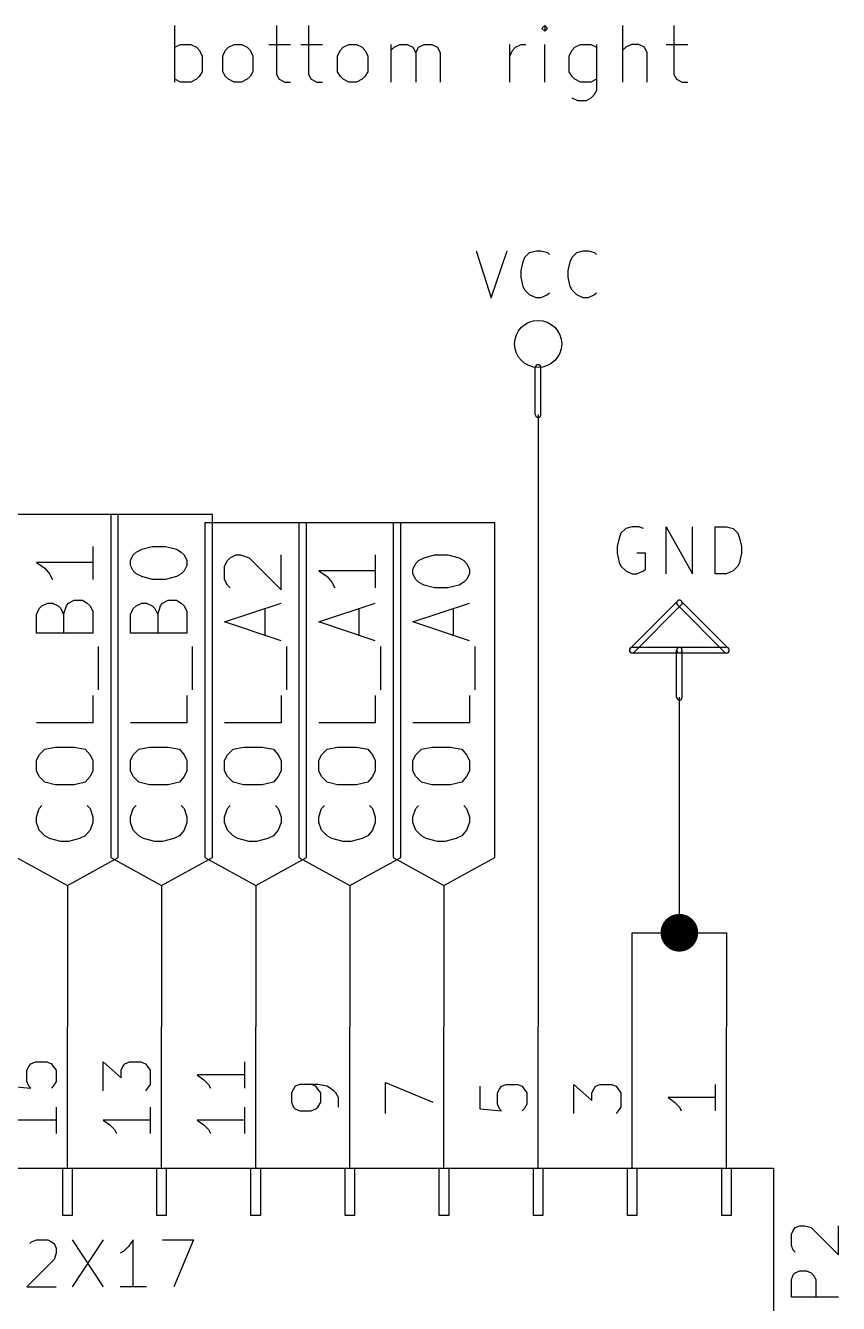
# Model space of a CAD drawing. Extents: x 10 to 287, y -200 to -10.
# Drawn here: x 124.6 to 146.53, y -149.69 to -115.24 of the extents above; entities that cross this region are included whole.
import ezdxf

# ---------------------------------------------------------------- set-up
doc = ezdxf.new("R2010")
doc.units = 0
doc.header["$MEASUREMENT"] = 0

msp = doc.modelspace()

# ---------------------------------------------------------------- linework, layer by layer
at = {"layer": 'Blue 3'}
for p, q in [((128.626, -116.764), (128.626, -115.24)), ((131.369, -115.24), (131.369, -116.561)), ((132.232, -115.24), (132.232, -116.561)), ((138.608, -115.24), (138.532, -115.316)), ((138.532, -115.316), (138.608, -115.392)), ((138.684, -115.316), (138.608, -115.24)), ((138.608, -115.24), (138.608, -115.392)), ((138.608, -115.392), (138.684, -115.316)), ((140.716, -116.764), (140.716, -115.24)), ((142.088, -115.24), (142.088, -116.561)), ((128.626, -115.824), (128.778, -115.748)), ((128.778, -115.748), (129.057, -115.748)), ((129.057, -115.748), (129.21, -115.824)), ((130.073, -115.824), (130.226, -115.748)), ((130.226, -115.748), (130.429, -115.748)), ((130.429, -115.748), (130.581, -115.824)), ((131.166, -115.748), (131.75, -115.748)), ((132.029, -115.748), (132.613, -115.748)), ((133.172, -115.824), (133.325, -115.748)), ((133.325, -115.748), (133.528, -115.748)), ((133.528, -115.748), (133.68, -115.824)), ((134.468, -116.764), (134.468, -115.748)), ((134.544, -115.824), (134.696, -115.748)), ((134.696, -115.748), (134.899, -115.748)), ((134.899, -115.748), (135.052, -115.824)), ((135.204, -115.824), (135.357, -115.748)), ((135.357, -115.748), (135.56, -115.748)), ((135.56, -115.748), (135.712, -115.824)), ((137.668, -116.764), (137.668, -115.748)), ((137.82, -115.824), (137.973, -115.748)), ((137.973, -115.748), (138.1, -115.748)), ((138.608, -116.764), (138.608, -115.748)), ((139.421, -115.824), (139.573, -115.748)), ((139.573, -115.748), (139.852, -115.748)), ((139.852, -115.748), (140.005, -115.824)), ((140.005, -115.748), (140.005, -116.992)), ((140.945, -115.748), (140.792, -115.824)), ((141.148, -115.748), (140.945, -115.748)), ((141.3, -115.824), (141.148, -115.748)), ((141.884, -115.748), (142.469, -115.748)), ((129.21, -115.824), (129.286, -115.9)), ((129.286, -115.9), (129.362, -116.053)), ((129.362, -116.053), (129.362, -116.484)), ((129.921, -116.053), (129.997, -115.9)), ((129.921, -116.484), (129.921, -116.053)), ((129.997, -115.9), (130.073, -115.824)), ((130.581, -115.824), (130.658, -115.9)), ((130.658, -115.9), (130.734, -116.053)), ((130.734, -116.053), (130.734, -116.484)), ((133.02, -116.053), (133.096, -115.9)), ((133.02, -116.484), (133.02, -116.053)), ((133.096, -115.9), (133.172, -115.824)), ((133.68, -115.824), (133.756, -115.9)), ((133.756, -115.9), (133.833, -116.053)), ((133.833, -116.053), (133.833, -116.484)), ((134.468, -115.9), (134.544, -115.824)), ((135.052, -115.824), (135.128, -115.976)), ((135.128, -115.976), (135.204, -115.824)), ((135.128, -115.976), (135.128, -116.764)), ((135.712, -115.824), (135.788, -115.976)), ((135.788, -115.976), (135.788, -116.764)), ((137.668, -116.053), (137.744, -115.9)), ((137.744, -115.9), (137.82, -115.824)), ((139.268, -116.053), (139.344, -115.9)), ((139.268, -116.484), (139.268, -116.053)), ((139.344, -115.9), (139.421, -115.824)), ((140.792, -115.824), (140.716, -115.9)), ((141.376, -115.976), (141.3, -115.824)), ((141.376, -116.764), (141.376, -115.976)), ((128.778, -116.764), (128.626, -116.688)), ((129.057, -116.764), (128.778, -116.764)), ((129.21, -116.688), (129.057, -116.764)), ((129.286, -116.611), (129.21, -116.688)), ((129.362, -116.484), (129.286, -116.611)), ((129.997, -116.611), (129.921, -116.484)), ((130.073, -116.688), (129.997, -116.611)), ((130.226, -116.764), (130.073, -116.688)), ((130.429, -116.764), (130.226, -116.764)), ((130.581, -116.688), (130.429, -116.764)), ((130.658, -116.611), (130.581, -116.688)), ((130.734, -116.484), (130.658, -116.611)), ((131.369, -116.561), (131.445, -116.688)), ((131.445, -116.688), (131.597, -116.764)), ((131.597, -116.764), (131.75, -116.764)), ((132.232, -116.561), (132.309, -116.688)), ((132.309, -116.688), (132.461, -116.764)), ((132.461, -116.764), (132.613, -116.764)), ((133.096, -116.611), (133.02, -116.484)), ((133.172, -116.688), (133.096, -116.611)), ((133.325, -116.764), (133.172, -116.688)), ((133.528, -116.764), (133.325, -116.764)), ((133.68, -116.688), (133.528, -116.764)), ((133.756, -116.611), (133.68, -116.688)), ((133.833, -116.484), (133.756, -116.611)), ((139.344, -116.611), (139.268, -116.484)), ((139.421, -116.688), (139.344, -116.611)), ((139.573, -116.764), (139.421, -116.688)), ((139.852, -116.764), (139.573, -116.764)), ((140.005, -116.688), (139.852, -116.764)), ((142.088, -116.561), (142.164, -116.688)), ((142.164, -116.688), (142.316, -116.764)), ((142.316, -116.764), (142.469, -116.764)), ((139.929, -117.119), (139.852, -117.196)), ((140.005, -116.992), (139.929, -117.119)), ((139.497, -117.272), (139.344, -117.196)), ((139.725, -117.272), (139.497, -117.272)), ((139.852, -117.196), (139.725, -117.272))]:
    msp.add_line(p, q, dxfattribs=at)
at = {"layer": 'Cyan 2'}
for p, q in [((136.754, -121.31), (137.16, -122.58)), ((137.16, -122.58), (137.592, -121.31)), ((137.973, -121.844), (138.024, -121.615)), ((138.024, -121.615), (138.074, -121.488)), ((138.074, -121.488), (138.201, -121.361)), ((138.201, -121.361), (138.379, -121.31)), ((138.379, -121.31), (138.506, -121.31)), ((138.506, -121.31), (138.684, -121.361)), ((138.684, -121.361), (138.735, -121.412)), ((139.243, -121.844), (139.294, -121.615)), ((139.294, -121.615), (139.344, -121.488)), ((139.344, -121.488), (139.471, -121.361)), ((139.471, -121.361), (139.649, -121.31)), ((139.649, -121.31), (139.776, -121.31)), ((139.776, -121.31), (139.954, -121.361)), ((139.954, -121.361), (140.005, -121.412)), ((137.973, -122.022), (137.973, -121.844)), ((139.243, -122.022), (139.243, -121.844)), ((138.024, -122.276), (137.973, -122.022)), ((138.074, -122.377), (138.024, -122.276)), ((139.294, -122.276), (139.243, -122.022)), ((139.344, -122.377), (139.294, -122.276)), ((138.201, -122.504), (138.074, -122.377)), ((138.379, -122.58), (138.201, -122.504)), ((138.506, -122.58), (138.379, -122.58)), ((138.684, -122.504), (138.506, -122.58)), ((138.735, -122.453), (138.684, -122.504)), ((139.471, -122.504), (139.344, -122.377)), ((139.649, -122.58), (139.471, -122.504)), ((139.776, -122.58), (139.649, -122.58)), ((139.954, -122.504), (139.776, -122.58)), ((140.005, -122.453), (139.954, -122.504)), ((140.792, -128.803), (140.665, -128.93)), ((140.97, -128.753), (140.792, -128.803)), ((141.148, -128.753), (140.97, -128.753)), ((141.275, -128.803), (141.148, -128.753)), ((141.884, -130.023), (141.884, -128.753)), ((141.884, -128.753), (142.596, -130.023)), ((142.596, -130.023), (142.596, -128.753)), ((143.205, -130.023), (143.205, -128.753)), ((143.205, -128.753), (143.51, -128.753)), ((143.51, -128.753), (143.688, -128.803)), ((143.688, -128.803), (143.815, -128.93)), ((140.614, -129.057), (140.564, -129.286)), ((140.665, -128.93), (140.614, -129.057)), ((143.815, -128.93), (143.866, -129.057)), ((143.866, -129.057), (143.916, -129.286)), ((140.564, -129.286), (140.564, -129.464)), ((140.564, -129.464), (140.614, -129.718)), ((141.326, -129.464), (141.097, -129.464)), ((141.326, -129.896), (141.326, -129.464)), ((143.916, -129.464), (143.866, -129.718)), ((143.916, -129.286), (143.916, -129.464)), ((140.614, -129.718), (140.665, -129.819)), ((140.665, -129.819), (140.792, -129.946)), ((143.815, -129.819), (143.688, -129.946)), ((143.866, -129.718), (143.815, -129.819)), ((140.792, -129.946), (140.97, -130.023)), ((140.97, -130.023), (141.097, -130.023)), ((141.097, -130.023), (141.275, -129.946)), ((141.275, -129.946), (141.326, -129.896)), ((143.51, -130.023), (143.205, -130.023)), ((143.688, -129.946), (143.51, -130.023)), ((145.263, -147.828), (145.313, -147.726)), ((145.313, -147.726), (145.364, -147.65)), ((145.364, -147.65), (145.491, -147.599)), ((145.491, -147.599), (145.618, -147.599)), ((145.618, -147.599), (145.796, -147.65)), ((145.796, -147.65), (146.533, -148.387)), ((146.533, -148.387), (146.533, -147.599)), ((124.714, -148.082), (124.765, -148.031)), ((124.765, -148.031), (124.892, -147.98)), ((124.892, -147.98), (125.197, -147.98)), ((125.197, -147.98), (125.298, -148.031)), ((125.298, -148.031), (125.374, -148.082)), ((125.374, -148.082), (125.425, -148.209)), ((125.857, -147.98), (126.695, -149.25)), ((126.695, -147.98), (125.857, -149.25)), ((127.508, -147.98), (127.381, -148.158)), ((127.508, -149.25), (127.508, -147.98)), ((128.295, -147.98), (129.134, -147.98)), ((129.134, -147.98), (128.6, -149.25)), ((145.263, -148.133), (145.263, -147.828)), ((145.313, -148.26), (145.263, -148.133)), ((125.425, -148.336), (125.374, -148.514)), ((125.425, -148.209), (125.425, -148.336)), ((127.254, -148.285), (127.152, -148.336)), ((127.381, -148.158), (127.254, -148.285)), ((145.364, -148.311), (145.313, -148.26)), ((125.374, -148.514), (124.638, -149.25)), ((145.364, -148.869), (145.491, -148.819)), ((145.491, -148.819), (145.669, -148.819)), ((145.669, -148.819), (145.796, -148.869)), ((145.263, -149.047), (145.313, -148.92)), ((145.263, -149.53), (145.263, -149.047)), ((145.313, -148.92), (145.364, -148.869)), ((145.796, -148.869), (145.847, -148.92)), ((145.847, -148.92), (145.923, -149.047)), ((145.923, -149.047), (145.923, -149.53)), ((124.638, -149.25), (125.425, -149.25)), ((127.864, -149.25), (127.152, -149.25)), ((146.533, -149.53), (145.263, -149.53))]:
    msp.add_line(p, q, dxfattribs=at)
at = {"layer": 'Green 2'}
for p, q in [((138.43, -125.73), (138.43, -142.24)), ((142.24, -139.7), (142.24, -133.35)), ((125.73, -138.43), (125.73, -142.24)), ((128.27, -138.43), (128.27, -142.24)), ((130.81, -138.43), (130.81, -142.24)), ((133.35, -138.43), (133.35, -142.24)), ((135.89, -138.43), (135.89, -142.24)), ((140.97, -142.24), (140.97, -139.7)), ((140.97, -139.7), (143.51, -139.7)), ((143.51, -139.7), (143.51, -142.24))]:
    msp.add_line(p, q, dxfattribs=at)
at = {"layer": 'Green 2', "const_width": 0.508}
msp.add_lwpolyline([(141.986, -139.7, 1), (142.494, -139.7, 1)], format="xyb", close=True, dxfattribs=at)
at = {"layer": 'Red 2'}
for p, q in [((138.354, -125.73), (138.354, -124.46)), ((138.506, -125.73), (138.506, -124.46)), ((125.73, -128.422), (124.358, -128.422)), ((127.102, -128.422), (125.73, -128.422)), ((128.27, -128.422), (126.898, -128.422)), ((126.898, -128.422), (126.898, -137.668)), ((127.102, -137.668), (127.102, -128.422)), ((129.642, -128.422), (128.27, -128.422)), ((129.642, -137.668), (129.642, -128.422)), ((130.81, -128.651), (129.438, -128.651)), ((129.438, -128.651), (129.438, -137.668)), ((132.182, -128.651), (130.81, -128.651)), ((133.35, -128.651), (131.978, -128.651)), ((131.978, -128.651), (131.978, -137.668)), ((132.182, -137.668), (132.182, -128.651)), ((134.722, -128.651), (133.35, -128.651)), ((135.89, -128.651), (134.518, -128.651)), ((134.518, -128.651), (134.518, -137.668)), ((134.722, -137.668), (134.722, -128.651)), ((137.262, -128.651), (135.89, -128.651)), ((137.262, -137.668), (137.262, -128.651)), ((126.416, -129.286), (126.416, -130.175)), ((127.432, -129.667), (127.508, -129.515)), ((127.508, -129.515), (127.584, -129.438)), ((127.584, -129.438), (127.737, -129.362)), ((127.737, -129.362), (128.016, -129.286)), ((128.016, -129.286), (128.372, -129.286)), ((128.372, -129.286), (128.676, -129.362)), ((128.676, -129.362), (128.803, -129.438)), ((128.803, -129.438), (128.88, -129.515)), ((128.88, -129.515), (128.956, -129.667)), ((130.124, -129.591), (130.277, -129.515)), ((130.277, -129.515), (130.404, -129.515)), ((130.404, -129.515), (130.632, -129.591)), ((131.496, -130.454), (131.496, -129.515)), ((134.036, -129.515), (134.036, -130.404)), ((135.357, -129.591), (135.636, -129.515)), ((135.636, -129.515), (135.992, -129.515)), ((135.992, -129.515), (136.296, -129.591)), ((126.416, -129.718), (124.892, -129.718)), ((124.892, -129.718), (125.12, -129.87)), ((125.12, -129.87), (125.247, -130.023)), ((127.432, -129.794), (127.432, -129.667)), ((127.508, -129.946), (127.432, -129.794)), ((128.956, -129.794), (128.88, -129.946)), ((128.956, -129.667), (128.956, -129.794)), ((129.972, -129.819), (130.048, -129.667)), ((129.972, -130.175), (129.972, -129.819)), ((130.048, -129.667), (130.124, -129.591)), ((130.632, -129.591), (131.496, -130.454)), ((135.052, -129.896), (135.128, -129.743)), ((135.128, -129.743), (135.204, -129.667)), ((135.204, -129.667), (135.357, -129.591)), ((136.296, -129.591), (136.423, -129.667)), ((136.423, -129.667), (136.5, -129.743)), ((136.5, -129.743), (136.576, -129.896)), ((125.247, -130.023), (125.324, -130.175)), ((127.584, -130.023), (127.508, -129.946)), ((127.737, -130.099), (127.584, -130.023)), ((128.016, -130.175), (127.737, -130.099)), ((128.372, -130.175), (128.016, -130.175)), ((128.676, -130.099), (128.372, -130.175)), ((128.803, -130.023), (128.676, -130.099)), ((128.88, -129.946), (128.803, -130.023)), ((130.048, -130.327), (129.972, -130.175)), ((134.036, -129.946), (132.512, -129.946)), ((132.512, -129.946), (132.74, -130.099)), ((132.74, -130.099), (132.867, -130.251)), ((135.052, -130.023), (135.052, -129.896)), ((135.128, -130.175), (135.052, -130.023)), ((135.204, -130.251), (135.128, -130.175)), ((136.5, -130.175), (136.423, -130.251)), ((136.576, -130.023), (136.5, -130.175)), ((136.576, -129.896), (136.576, -130.023)), ((130.124, -130.404), (130.048, -130.327)), ((132.867, -130.251), (132.944, -130.404)), ((135.357, -130.327), (135.204, -130.251)), ((135.636, -130.404), (135.357, -130.327)), ((135.992, -130.404), (135.636, -130.404)), ((136.296, -130.327), (135.992, -130.404)), ((136.423, -130.251), (136.296, -130.327)), ((124.968, -130.962), (125.044, -130.886)), ((125.044, -130.886), (125.197, -130.81)), ((125.197, -130.81), (125.324, -130.81)), ((125.324, -130.81), (125.476, -130.886)), ((125.476, -130.886), (125.552, -130.962)), ((125.628, -131.115), (125.705, -130.886)), ((125.705, -130.886), (125.755, -130.81)), ((125.755, -130.81), (125.908, -130.734)), ((125.908, -130.734), (126.136, -130.734)), ((126.136, -130.734), (126.263, -130.81)), ((126.263, -130.81), (126.34, -130.886)), ((126.34, -130.886), (126.416, -131.039)), ((127.508, -130.962), (127.584, -130.886)), ((127.584, -130.886), (127.737, -130.81)), ((127.737, -130.81), (127.864, -130.81)), ((127.864, -130.81), (128.016, -130.886)), ((128.016, -130.886), (128.092, -130.962)), ((128.168, -131.115), (128.245, -130.886)), ((128.245, -130.886), (128.295, -130.81)), ((128.295, -130.81), (128.448, -130.734)), ((128.448, -130.734), (128.676, -130.734)), ((128.676, -130.734), (128.803, -130.81)), ((128.803, -130.81), (128.88, -130.886)), ((128.88, -130.886), (128.956, -131.039)), ((129.972, -131.318), (131.496, -130.81)), ((132.512, -131.318), (134.036, -130.81)), ((135.052, -131.318), (136.576, -130.81)), ((140.919, -132.029), (142.189, -130.759)), ((141.021, -132.131), (142.291, -130.861)), ((142.189, -130.861), (143.459, -132.131)), ((142.291, -130.759), (143.561, -132.029)), ((124.892, -131.115), (124.968, -130.962)), ((124.892, -131.623), (124.892, -131.115)), ((125.552, -130.962), (125.628, -131.115)), ((125.628, -131.115), (125.628, -131.623)), ((126.416, -131.039), (126.416, -131.623)), ((127.432, -131.115), (127.508, -130.962)), ((127.432, -131.623), (127.432, -131.115)), ((128.092, -130.962), (128.168, -131.115)), ((128.168, -131.115), (128.168, -131.623)), ((128.956, -131.039), (128.956, -131.623)), ((131.064, -131.699), (131.064, -130.962)), ((133.604, -131.699), (133.604, -130.962)), ((136.144, -131.699), (136.144, -130.962)), ((131.496, -131.826), (129.972, -131.318)), ((134.036, -131.826), (132.512, -131.318)), ((136.576, -131.826), (135.052, -131.318)), ((126.416, -131.623), (124.892, -131.623)), ((128.956, -131.623), (127.432, -131.623)), ((126.568, -133.147), (126.568, -131.978)), ((129.108, -133.147), (129.108, -131.978)), ((131.648, -133.147), (131.648, -131.978)), ((134.188, -133.147), (134.188, -131.978)), ((136.728, -133.147), (136.728, -131.978)), ((140.97, -132.004), (142.24, -132.004)), ((140.97, -132.156), (142.24, -132.156)), ((142.164, -133.35), (142.164, -132.08)), ((142.24, -132.004), (143.51, -132.004)), ((142.24, -132.156), (143.51, -132.156)), ((142.316, -133.35), (142.316, -132.08)), ((126.416, -133.299), (126.416, -134.036)), ((128.956, -133.299), (128.956, -134.036)), ((131.496, -133.299), (131.496, -134.036)), ((134.036, -133.299), (134.036, -134.036)), ((136.576, -133.299), (136.576, -134.036)), ((126.416, -134.036), (124.892, -134.036)), ((128.956, -134.036), (127.432, -134.036)), ((131.496, -134.036), (129.972, -134.036)), ((134.036, -134.036), (132.512, -134.036)), ((136.576, -134.036), (135.052, -134.036)), ((125.12, -134.747), (125.4, -134.696)), ((125.4, -134.696), (125.908, -134.696)), ((125.908, -134.696), (126.213, -134.747)), ((127.66, -134.747), (127.94, -134.696)), ((127.94, -134.696), (128.448, -134.696)), ((128.448, -134.696), (128.753, -134.747)), ((130.2, -134.747), (130.48, -134.696)), ((130.48, -134.696), (130.988, -134.696)), ((130.988, -134.696), (131.293, -134.747)), ((132.74, -134.747), (133.02, -134.696)), ((133.02, -134.696), (133.528, -134.696)), ((133.528, -134.696), (133.833, -134.747)), ((135.28, -134.747), (135.56, -134.696)), ((135.56, -134.696), (136.068, -134.696)), ((136.068, -134.696), (136.373, -134.747)), ((124.892, -135.052), (124.968, -134.899)), ((124.892, -135.331), (124.892, -135.052)), ((124.968, -134.899), (125.12, -134.747)), ((126.213, -134.747), (126.34, -134.899)), ((126.34, -134.899), (126.416, -135.052)), ((126.416, -135.052), (126.416, -135.331)), ((127.432, -135.052), (127.508, -134.899)), ((127.432, -135.331), (127.432, -135.052)), ((127.508, -134.899), (127.66, -134.747)), ((128.753, -134.747), (128.88, -134.899)), ((128.88, -134.899), (128.956, -135.052)), ((128.956, -135.052), (128.956, -135.331)), ((129.972, -135.052), (130.048, -134.899)), ((129.972, -135.331), (129.972, -135.052)), ((130.048, -134.899), (130.2, -134.747)), ((131.293, -134.747), (131.42, -134.899)), ((131.42, -134.899), (131.496, -135.052)), ((131.496, -135.052), (131.496, -135.331)), ((132.512, -135.052), (132.588, -134.899)), ((132.512, -135.331), (132.512, -135.052)), ((132.588, -134.899), (132.74, -134.747)), ((133.833, -134.747), (133.96, -134.899)), ((133.96, -134.899), (134.036, -135.052)), ((134.036, -135.052), (134.036, -135.331)), ((135.052, -135.052), (135.128, -134.899)), ((135.052, -135.331), (135.052, -135.052)), ((135.128, -134.899), (135.28, -134.747)), ((136.373, -134.747), (136.5, -134.899)), ((136.5, -134.899), (136.576, -135.052)), ((136.576, -135.052), (136.576, -135.331)), ((124.968, -135.484), (124.892, -135.331)), ((126.416, -135.331), (126.34, -135.484)), ((127.508, -135.484), (127.432, -135.331)), ((128.956, -135.331), (128.88, -135.484)), ((130.048, -135.484), (129.972, -135.331)), ((131.496, -135.331), (131.42, -135.484)), ((132.588, -135.484), (132.512, -135.331)), ((134.036, -135.331), (133.96, -135.484)), ((135.128, -135.484), (135.052, -135.331)), ((136.576, -135.331), (136.5, -135.484)), ((125.12, -135.636), (124.968, -135.484)), ((125.4, -135.712), (125.12, -135.636)), ((125.908, -135.712), (125.4, -135.712)), ((126.213, -135.636), (125.908, -135.712)), ((126.34, -135.484), (126.213, -135.636)), ((127.66, -135.636), (127.508, -135.484)), ((127.94, -135.712), (127.66, -135.636)), ((128.448, -135.712), (127.94, -135.712)), ((128.753, -135.636), (128.448, -135.712)), ((128.88, -135.484), (128.753, -135.636)), ((130.2, -135.636), (130.048, -135.484)), ((130.48, -135.712), (130.2, -135.636)), ((130.988, -135.712), (130.48, -135.712)), ((131.293, -135.636), (130.988, -135.712)), ((131.42, -135.484), (131.293, -135.636)), ((132.74, -135.636), (132.588, -135.484)), ((133.02, -135.712), (132.74, -135.636)), ((133.528, -135.712), (133.02, -135.712)), ((133.833, -135.636), (133.528, -135.712)), ((133.96, -135.484), (133.833, -135.636)), ((135.28, -135.636), (135.128, -135.484)), ((135.56, -135.712), (135.28, -135.636)), ((136.068, -135.712), (135.56, -135.712)), ((136.373, -135.636), (136.068, -135.712)), ((136.5, -135.484), (136.373, -135.636)), ((124.892, -136.576), (124.968, -136.347)), ((124.968, -136.347), (125.044, -136.271)), ((126.263, -136.271), (126.34, -136.347)), ((126.34, -136.347), (126.416, -136.576)), ((127.432, -136.576), (127.508, -136.347)), ((127.508, -136.347), (127.584, -136.271)), ((128.803, -136.271), (128.88, -136.347)), ((128.88, -136.347), (128.956, -136.576)), ((129.972, -136.576), (130.048, -136.347)), ((130.048, -136.347), (130.124, -136.271)), ((131.343, -136.271), (131.42, -136.347)), ((131.42, -136.347), (131.496, -136.576)), ((132.512, -136.576), (132.588, -136.347)), ((132.588, -136.347), (132.664, -136.271)), ((133.883, -136.271), (133.96, -136.347)), ((133.96, -136.347), (134.036, -136.576)), ((135.052, -136.576), (135.128, -136.347)), ((135.128, -136.347), (135.204, -136.271)), ((136.423, -136.271), (136.5, -136.347)), ((136.5, -136.347), (136.576, -136.576)), ((124.892, -136.728), (124.892, -136.576)), ((124.968, -136.931), (124.892, -136.728)), ((126.416, -136.728), (126.34, -136.931)), ((126.416, -136.576), (126.416, -136.728)), ((127.432, -136.728), (127.432, -136.576)), ((127.508, -136.931), (127.432, -136.728)), ((128.956, -136.728), (128.88, -136.931)), ((128.956, -136.576), (128.956, -136.728)), ((129.972, -136.728), (129.972, -136.576)), ((130.048, -136.931), (129.972, -136.728)), ((131.496, -136.728), (131.42, -136.931)), ((131.496, -136.576), (131.496, -136.728)), ((132.512, -136.728), (132.512, -136.576)), ((132.588, -136.931), (132.512, -136.728)), ((134.036, -136.728), (133.96, -136.931)), ((134.036, -136.576), (134.036, -136.728)), ((135.052, -136.728), (135.052, -136.576)), ((135.128, -136.931), (135.052, -136.728)), ((136.576, -136.728), (136.5, -136.931)), ((136.576, -136.576), (136.576, -136.728)), ((125.12, -137.084), (124.968, -136.931)), ((125.247, -137.16), (125.12, -137.084)), ((126.213, -137.084), (126.06, -137.16)), ((126.34, -136.931), (126.213, -137.084)), ((127.66, -137.084), (127.508, -136.931)), ((127.787, -137.16), (127.66, -137.084)), ((128.753, -137.084), (128.6, -137.16)), ((128.88, -136.931), (128.753, -137.084)), ((130.2, -137.084), (130.048, -136.931)), ((130.327, -137.16), (130.2, -137.084)), ((131.293, -137.084), (131.14, -137.16)), ((131.42, -136.931), (131.293, -137.084)), ((132.74, -137.084), (132.588, -136.931)), ((132.867, -137.16), (132.74, -137.084)), ((133.833, -137.084), (133.68, -137.16)), ((133.96, -136.931), (133.833, -137.084)), ((135.28, -137.084), (135.128, -136.931)), ((135.407, -137.16), (135.28, -137.084)), ((136.373, -137.084), (136.22, -137.16)), ((136.5, -136.931), (136.373, -137.084)), ((125.552, -137.236), (125.247, -137.16)), ((125.755, -137.236), (125.552, -137.236)), ((126.06, -137.16), (125.755, -137.236)), ((128.092, -137.236), (127.787, -137.16)), ((128.295, -137.236), (128.092, -137.236)), ((128.6, -137.16), (128.295, -137.236)), ((130.632, -137.236), (130.327, -137.16)), ((130.835, -137.236), (130.632, -137.236)), ((131.14, -137.16), (130.835, -137.236)), ((133.172, -137.236), (132.867, -137.16)), ((133.375, -137.236), (133.172, -137.236)), ((133.68, -137.16), (133.375, -137.236)), ((135.712, -137.236), (135.407, -137.16)), ((135.915, -137.236), (135.712, -137.236)), ((136.22, -137.16), (135.915, -137.236)), ((124.358, -137.668), (125.73, -138.43)), ((125.73, -138.43), (127.102, -137.668)), ((126.898, -137.668), (128.27, -138.43)), ((128.27, -138.43), (129.642, -137.668)), ((129.438, -137.668), (130.81, -138.43)), ((130.81, -138.43), (132.182, -137.668)), ((131.978, -137.668), (133.35, -138.43)), ((133.35, -138.43), (134.722, -137.668)), ((134.518, -137.668), (135.89, -138.43)), ((135.89, -138.43), (137.262, -137.668)), ((125.73, -146.05), (125.73, -142.24)), ((128.27, -146.05), (128.27, -142.24)), ((130.81, -146.05), (130.81, -142.24)), ((133.35, -146.05), (133.35, -142.24)), ((135.89, -146.05), (135.89, -142.24)), ((138.43, -146.05), (138.43, -142.24)), ((140.97, -146.05), (140.97, -142.24)), ((143.51, -146.05), (143.51, -142.24)), ((124.638, -143.408), (124.689, -143.307)), ((124.689, -143.307), (124.739, -143.231)), ((124.739, -143.231), (124.866, -143.18)), ((124.866, -143.18), (125.171, -143.18)), ((125.171, -143.18), (125.298, -143.231)), ((125.298, -143.231), (125.349, -143.307)), ((125.349, -143.307), (125.425, -143.408)), ((126.695, -143.967), (126.695, -143.18)), ((126.695, -143.18), (127.178, -143.612)), ((127.178, -143.408), (127.229, -143.307)), ((127.229, -143.307), (127.279, -143.231)), ((127.279, -143.231), (127.406, -143.18)), ((127.406, -143.18), (127.711, -143.18)), ((127.711, -143.18), (127.838, -143.231)), ((127.838, -143.231), (127.889, -143.307)), ((127.889, -143.307), (127.965, -143.408)), ((130.505, -143.18), (130.505, -143.891)), ((124.638, -143.713), (124.638, -143.408)), ((125.425, -143.408), (125.425, -143.713)), ((127.178, -143.612), (127.178, -143.408)), ((127.965, -143.408), (127.965, -143.789)), ((130.505, -143.535), (129.235, -143.535)), ((129.235, -143.535), (129.413, -143.662)), ((129.413, -143.662), (129.54, -143.789)), ((124.155, -143.84), (124.739, -143.891)), ((124.689, -143.84), (124.638, -143.713)), ((124.739, -143.891), (124.689, -143.84)), ((125.349, -143.84), (125.298, -143.891)), ((125.425, -143.713), (125.349, -143.84)), ((127.889, -143.891), (127.838, -143.967)), ((127.965, -143.789), (127.889, -143.891)), ((129.54, -143.789), (129.591, -143.891)), ((131.826, -143.916), (131.775, -144.018)), ((131.775, -144.018), (131.775, -144.272)), ((131.877, -143.84), (131.826, -143.916)), ((132.004, -143.789), (131.877, -143.84)), ((132.486, -143.789), (132.004, -143.789)), ((132.436, -143.84), (132.309, -143.789)), ((132.486, -143.916), (132.436, -143.84)), ((132.74, -143.84), (132.486, -143.789)), ((132.563, -144.018), (132.486, -143.916)), ((132.563, -144.272), (132.563, -144.018)), ((132.918, -143.967), (132.74, -143.84)), ((132.969, -144.018), (132.918, -143.967)), ((133.045, -144.145), (132.969, -144.018)), ((134.315, -144.577), (134.315, -143.739)), ((134.315, -143.739), (135.585, -144.272)), ((136.855, -143.84), (136.855, -144.45)), ((137.338, -144.018), (137.389, -143.916)), ((137.338, -144.323), (137.338, -144.018)), ((137.389, -143.916), (137.439, -143.84)), ((137.439, -143.84), (137.566, -143.789)), ((137.566, -143.789), (137.871, -143.789)), ((137.871, -143.789), (137.998, -143.84)), ((137.998, -143.84), (138.049, -143.916)), ((138.049, -143.916), (138.125, -144.018)), ((138.125, -144.018), (138.125, -144.323)), ((139.395, -144.577), (139.395, -143.789)), ((139.395, -143.789), (139.878, -144.221)), ((139.878, -144.018), (139.929, -143.916)), ((139.878, -144.221), (139.878, -144.018)), ((139.929, -143.916), (139.979, -143.84)), ((139.979, -143.84), (140.106, -143.789)), ((140.106, -143.789), (140.411, -143.789)), ((140.411, -143.789), (140.538, -143.84)), ((140.538, -143.84), (140.589, -143.916)), ((140.589, -143.916), (140.665, -144.018)), ((140.665, -144.018), (140.665, -144.399)), ((143.205, -143.789), (143.205, -144.501)), ((131.775, -144.272), (131.826, -144.399)), ((132.486, -144.399), (132.563, -144.272)), ((133.045, -144.399), (133.045, -144.145)), ((137.389, -144.45), (137.338, -144.323)), ((138.125, -144.323), (138.049, -144.45)), ((143.205, -144.145), (141.935, -144.145)), ((141.935, -144.145), (142.113, -144.272)), ((142.113, -144.272), (142.24, -144.399)), ((125.425, -144.399), (125.425, -145.11)), ((127.965, -144.399), (127.965, -145.11)), ((130.505, -144.399), (130.505, -145.11)), ((131.826, -144.399), (131.877, -144.45)), ((131.877, -144.45), (132.004, -144.501)), ((132.004, -144.501), (132.309, -144.501)), ((132.309, -144.501), (132.436, -144.45)), ((132.436, -144.45), (132.486, -144.399)), ((136.855, -144.45), (137.439, -144.501)), ((137.439, -144.501), (137.389, -144.45)), ((138.049, -144.45), (137.998, -144.501)), ((140.589, -144.501), (140.538, -144.577)), ((140.665, -144.399), (140.589, -144.501)), ((142.24, -144.399), (142.291, -144.501)), ((125.425, -144.755), (124.155, -144.755)), ((127.965, -144.755), (126.695, -144.755)), ((126.695, -144.755), (126.873, -144.882)), ((126.873, -144.882), (127, -145.009)), ((127, -145.009), (127.051, -145.11)), ((130.505, -144.755), (129.235, -144.755)), ((129.235, -144.755), (129.413, -144.882)), ((129.413, -144.882), (129.54, -145.009)), ((129.54, -145.009), (129.591, -145.11)), ((101.6, -146.05), (144.78, -146.05)), ((125.603, -147.32), (125.603, -146.05)), ((125.603, -146.05), (125.857, -146.05)), ((125.857, -146.05), (125.857, -147.32)), ((128.143, -147.32), (128.143, -146.05)), ((128.143, -146.05), (128.397, -146.05)), ((128.397, -146.05), (128.397, -147.32)), ((130.683, -147.32), (130.683, -146.05)), ((130.683, -146.05), (130.937, -146.05)), ((130.937, -146.05), (130.937, -147.32)), ((133.223, -147.32), (133.223, -146.05)), ((133.223, -146.05), (133.477, -146.05)), ((133.477, -146.05), (133.477, -147.32)), ((135.763, -147.32), (135.763, -146.05)), ((135.763, -146.05), (136.017, -146.05)), ((136.017, -146.05), (136.017, -147.32)), ((138.303, -147.32), (138.303, -146.05)), ((138.303, -146.05), (138.557, -146.05)), ((138.557, -146.05), (138.557, -147.32)), ((140.843, -147.32), (140.843, -146.05)), ((140.843, -146.05), (141.097, -146.05)), ((141.097, -146.05), (141.097, -147.32)), ((143.383, -147.32), (143.383, -146.05)), ((143.383, -146.05), (143.637, -146.05)), ((143.637, -146.05), (143.637, -147.32)), ((144.78, -146.05), (144.78, -151.13)), ((125.857, -147.32), (125.603, -147.32)), ((128.397, -147.32), (128.143, -147.32)), ((130.937, -147.32), (130.683, -147.32)), ((133.477, -147.32), (133.223, -147.32)), ((136.017, -147.32), (135.763, -147.32)), ((138.557, -147.32), (138.303, -147.32)), ((141.097, -147.32), (140.843, -147.32)), ((143.637, -147.32), (143.383, -147.32))]:
    msp.add_line(p, q, dxfattribs=at)
msp.add_circle((138.43, -123.825), 0.635, dxfattribs=at)
for centre, start, end in [((138.43, -124.46), 360, 540), ((138.43, -125.73), 180, 360), ((142.24, -130.81), 45, 225), ((142.24, -130.81), 315, 495), ((140.97, -132.08), 90, 270), ((140.97, -132.08), 135, 315), ((142.24, -132.08), 360, 540), ((142.24, -132.08), 90, 270), ((142.24, -132.08), 270, 450), ((143.51, -132.08), 225, 405), ((143.51, -132.08), 270, 450), ((142.24, -133.35), 180, 360)]:
    msp.add_arc(centre, 0.0762, start, end, dxfattribs=at)

doc.saveas('drawing.dxf')
